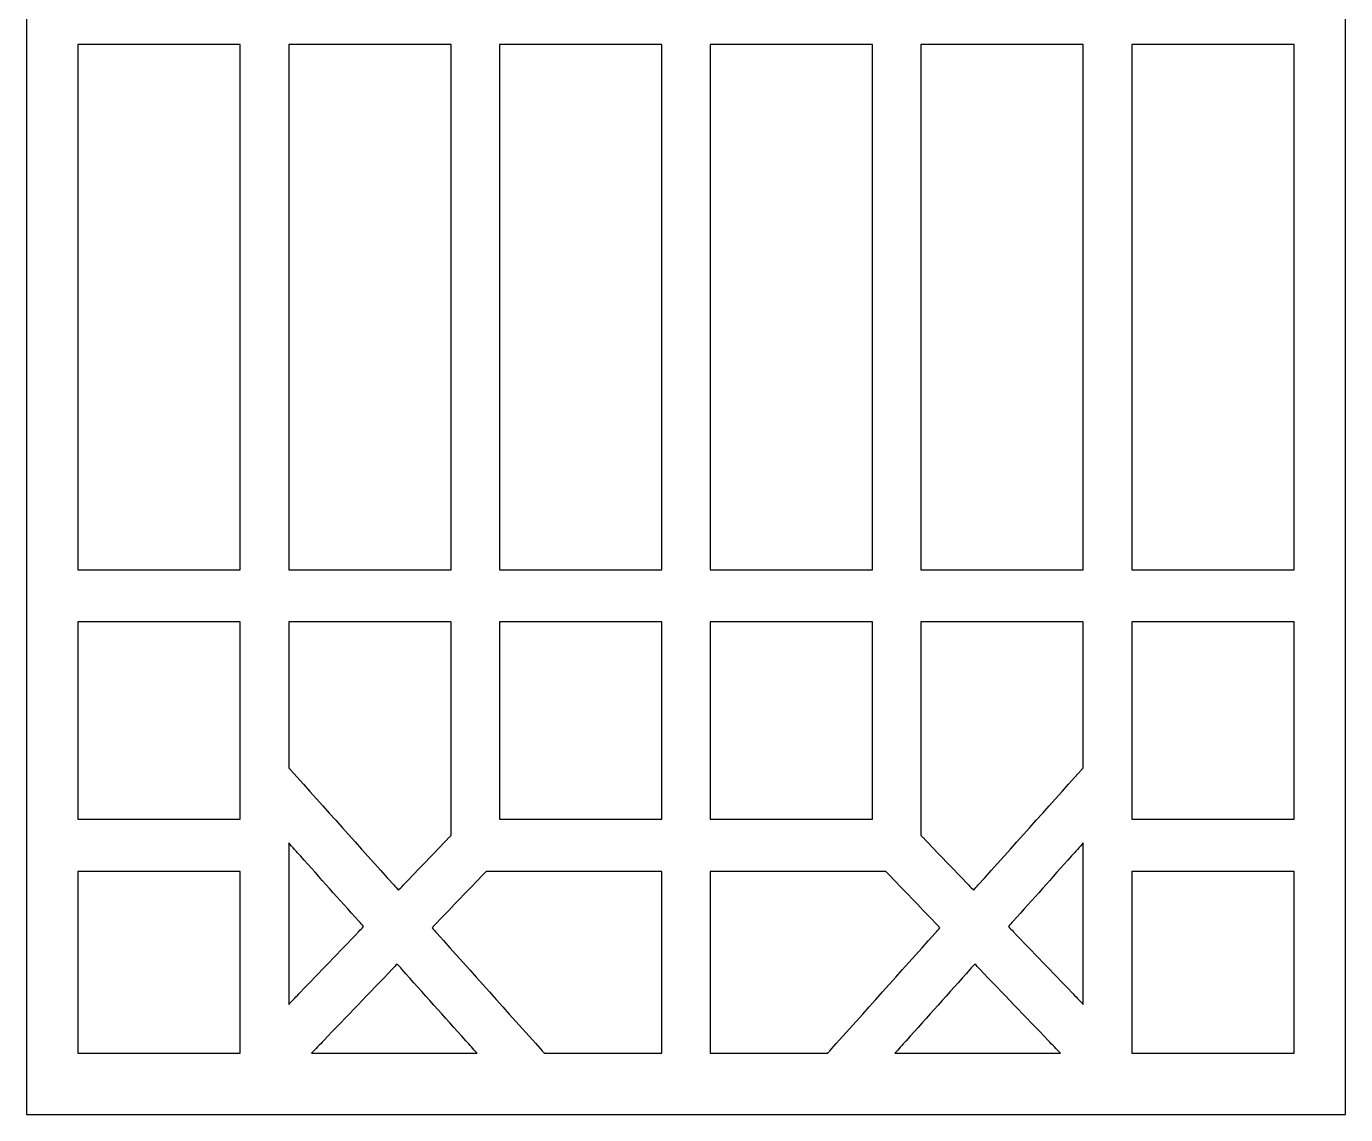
# Model space of a CAD drawing. Header units: centimetres. Extents: x -10 to 9.9, y -12.5 to 12.7.
# Drawn here: x -10.03 to -0.9, y -12.45 to -4.92 of the extents above; entities that cross this region are included whole.
import ezdxf

# ---------------------------------------------------------------- set-up
doc = ezdxf.new("R2010")
doc.units = ezdxf.units.CM
doc.header["$MEASUREMENT"] = 0
doc.layers.add('layer 1', color=7, linetype='Continuous')

msp = doc.modelspace()

# ---------------------------------------------------------------- linework, layer by layer
at = {"layer": 'layer 1', "color": 177}
msp.add_open_spline([(-10.02674, -12.45122), (-10.02674, -4.05349), (-10.02674, 4.34423), (-10.02674, 12.74196), (-10.02674, 12.74196), (-6.98571, 12.74196), (-3.94471, 12.74196), (-0.90368, 12.74196), (-0.90368, 12.74196), (-0.90368, 4.34423), (-0.90368, -4.05349), (-0.90368, -12.45122), (-0.90368, -12.45122), (-3.94471, -12.45122), (-6.98571, -12.45122), (-10.02674, -12.45122)], degree=3, knots=[0, 0, 0, 0, 0.2, 0.2, 0.2, 0.2, 0.4, 0.4, 0.4, 0.4, 0.6, 0.6, 0.6, 0.6, 1, 1, 1, 1], dxfattribs=at)
at = {"layer": 'layer 1', "color": 7}
for points, knots in [([(-9.62293, -5.05007), (-9.28001, -5.05007), (-8.93713, -5.05007), (-8.59421, -5.05007), (-8.59421, -5.05007), (-8.57854, -5.05007), (-8.56288, -5.05007), (-8.5472, -5.05007), (-8.5472, -5.05007), (-8.5472, -5.06695), (-8.5472, -5.08386), (-8.5472, -5.10075), (-8.5472, -5.10075), (-8.5472, -6.27785), (-8.5472, -7.45493), (-8.5472, -8.632), (-8.5472, -8.632), (-8.5472, -8.64892), (-8.5472, -8.66581), (-8.5472, -8.68268), (-8.5472, -8.68268), (-8.56288, -8.68268), (-8.57854, -8.68268), (-8.59421, -8.68268), (-8.59421, -8.68268), (-8.93713, -8.68268), (-9.28001, -8.68268), (-9.62293, -8.68268), (-9.62293, -8.68268), (-9.63859, -8.68268), (-9.65426, -8.68268), (-9.66992, -8.68268), (-9.66992, -8.68268), (-9.66992, -8.66581), (-9.66992, -8.64892), (-9.66992, -8.632), (-9.66992, -8.632), (-9.66992, -7.45493), (-9.66992, -6.27785), (-9.66992, -5.10075), (-9.66992, -5.10075), (-9.66992, -5.08386), (-9.66992, -5.06695), (-9.66992, -5.05007), (-9.66992, -5.05007), (-9.65426, -5.05007), (-9.63859, -5.05007), (-9.62293, -5.05007)], [0, 0, 0, 0, 0.0769231, 0.0769231, 0.0769231, 0.0769231, 0.1538462, 0.1538462, 0.1538462, 0.1538462, 0.2307692, 0.2307692, 0.2307692, 0.2307692, 0.3076923, 0.3076923, 0.3076923, 0.3076923, 0.3846154, 0.3846154, 0.3846154, 0.3846154, 0.4615385, 0.4615385, 0.4615385, 0.4615385, 0.5384615, 0.5384615, 0.5384615, 0.5384615, 0.6153846, 0.6153846, 0.6153846, 0.6153846, 0.6923077, 0.6923077, 0.6923077, 0.6923077, 0.7692308, 0.7692308, 0.7692308, 0.7692308, 0.8461538, 0.8461538, 0.8461538, 0.8461538, 1, 1, 1, 1]), ([(-7.08989, -5.10075), (-7.08989, -6.27785), (-7.08989, -7.45493), (-7.08989, -8.632), (-7.08989, -8.632), (-7.08989, -8.64892), (-7.08989, -8.66581), (-7.08989, -8.68268), (-7.08989, -8.68268), (-7.10552, -8.68268), (-7.12118, -8.68268), (-7.13685, -8.68268), (-7.13685, -8.68268), (-7.47977, -8.68268), (-7.82268, -8.68268), (-8.16557, -8.68268), (-8.16557, -8.68268), (-8.18123, -8.68268), (-8.19691, -8.68268), (-8.21258, -8.68268), (-8.21258, -8.68268), (-8.21258, -8.66581), (-8.21258, -8.64892), (-8.21258, -8.632), (-8.21258, -8.632), (-8.21258, -7.45493), (-8.21258, -6.27785), (-8.21258, -5.10075), (-8.21258, -5.10075), (-8.21258, -5.08386), (-8.21258, -5.06695), (-8.21258, -5.05007), (-8.21258, -5.05007), (-8.19691, -5.05007), (-8.18123, -5.05007), (-8.16557, -5.05007), (-8.16557, -5.05007), (-7.82268, -5.05007), (-7.47977, -5.05007), (-7.13685, -5.05007), (-7.13685, -5.05007), (-7.12118, -5.05007), (-7.10552, -5.05007), (-7.08989, -5.05007), (-7.08989, -5.05007), (-7.08989, -5.06695), (-7.08989, -5.08386), (-7.08989, -5.10075)], [0, 0, 0, 0, 0.0769231, 0.0769231, 0.0769231, 0.0769231, 0.1538462, 0.1538462, 0.1538462, 0.1538462, 0.2307692, 0.2307692, 0.2307692, 0.2307692, 0.3076923, 0.3076923, 0.3076923, 0.3076923, 0.3846154, 0.3846154, 0.3846154, 0.3846154, 0.4615385, 0.4615385, 0.4615385, 0.4615385, 0.5384615, 0.5384615, 0.5384615, 0.5384615, 0.6153846, 0.6153846, 0.6153846, 0.6153846, 0.6923077, 0.6923077, 0.6923077, 0.6923077, 0.7692308, 0.7692308, 0.7692308, 0.7692308, 0.8461538, 0.8461538, 0.8461538, 0.8461538, 1, 1, 1, 1]), ([(-5.63253, -5.10075), (-5.63253, -6.27785), (-5.63253, -7.45493), (-5.63253, -8.632), (-5.63253, -8.632), (-5.63253, -8.64892), (-5.63253, -8.66581), (-5.63253, -8.68268), (-5.63253, -8.68268), (-5.64819, -8.68268), (-5.66386, -8.68268), (-5.67954, -8.68268), (-5.67954, -8.68268), (-6.02242, -8.68268), (-6.36534, -8.68268), (-6.70824, -8.68268), (-6.70824, -8.68268), (-6.72388, -8.68268), (-6.73959, -8.68268), (-6.75522, -8.68268), (-6.75522, -8.68268), (-6.75522, -8.66581), (-6.75522, -8.64892), (-6.75522, -8.632), (-6.75522, -8.632), (-6.75522, -7.45493), (-6.75522, -6.27785), (-6.75522, -5.10075), (-6.75522, -5.10075), (-6.75522, -5.08386), (-6.75522, -5.06695), (-6.75522, -5.05007), (-6.75522, -5.05007), (-6.73959, -5.05007), (-6.72388, -5.05007), (-6.70824, -5.05007), (-6.70824, -5.05007), (-6.36534, -5.05007), (-6.02242, -5.05007), (-5.67954, -5.05007), (-5.67954, -5.05007), (-5.66386, -5.05007), (-5.64819, -5.05007), (-5.63253, -5.05007), (-5.63253, -5.05007), (-5.63253, -5.06695), (-5.63253, -5.08386), (-5.63253, -5.10075)], [0, 0, 0, 0, 0.0769231, 0.0769231, 0.0769231, 0.0769231, 0.1538462, 0.1538462, 0.1538462, 0.1538462, 0.2307692, 0.2307692, 0.2307692, 0.2307692, 0.3076923, 0.3076923, 0.3076923, 0.3076923, 0.3846154, 0.3846154, 0.3846154, 0.3846154, 0.4615385, 0.4615385, 0.4615385, 0.4615385, 0.5384615, 0.5384615, 0.5384615, 0.5384615, 0.6153846, 0.6153846, 0.6153846, 0.6153846, 0.6923077, 0.6923077, 0.6923077, 0.6923077, 0.7692308, 0.7692308, 0.7692308, 0.7692308, 0.8461538, 0.8461538, 0.8461538, 0.8461538, 1, 1, 1, 1]), ([(-5.29789, -8.632), (-5.29789, -7.45493), (-5.29789, -6.27785), (-5.29789, -5.10075), (-5.29789, -5.10075), (-5.29789, -5.08386), (-5.29789, -5.06695), (-5.29789, -5.05007), (-5.29789, -5.05007), (-5.28223, -5.05007), (-5.26656, -5.05007), (-5.25089, -5.05007), (-5.25089, -5.05007), (-4.90798, -5.05007), (-4.56509, -5.05007), (-4.22217, -5.05007), (-4.22217, -5.05007), (-4.20651, -5.05007), (-4.19084, -5.05007), (-4.17518, -5.05007), (-4.17518, -5.05007), (-4.17518, -5.06695), (-4.17518, -5.08386), (-4.17518, -5.10075), (-4.17518, -5.10075), (-4.17518, -6.27785), (-4.17518, -7.45493), (-4.17518, -8.632), (-4.17518, -8.632), (-4.17518, -8.64892), (-4.17518, -8.66581), (-4.17518, -8.68268), (-4.17518, -8.68268), (-4.19084, -8.68268), (-4.20651, -8.68268), (-4.22217, -8.68268), (-4.22217, -8.68268), (-4.56509, -8.68268), (-4.90798, -8.68268), (-5.25089, -8.68268), (-5.25089, -8.68268), (-5.26656, -8.68268), (-5.28223, -8.68268), (-5.29789, -8.68268), (-5.29789, -8.68268), (-5.29789, -8.66581), (-5.29789, -8.64892), (-5.29789, -8.632)], [0, 0, 0, 0, 0.0769231, 0.0769231, 0.0769231, 0.0769231, 0.1538462, 0.1538462, 0.1538462, 0.1538462, 0.2307692, 0.2307692, 0.2307692, 0.2307692, 0.3076923, 0.3076923, 0.3076923, 0.3076923, 0.3846154, 0.3846154, 0.3846154, 0.3846154, 0.4615385, 0.4615385, 0.4615385, 0.4615385, 0.5384615, 0.5384615, 0.5384615, 0.5384615, 0.6153846, 0.6153846, 0.6153846, 0.6153846, 0.6923077, 0.6923077, 0.6923077, 0.6923077, 0.7692308, 0.7692308, 0.7692308, 0.7692308, 0.8461538, 0.8461538, 0.8461538, 0.8461538, 1, 1, 1, 1]), ([(-3.79355, -5.05007), (-3.45065, -5.05007), (-3.10774, -5.05007), (-2.76483, -5.05007), (-2.76483, -5.05007), (-2.74916, -5.05007), (-2.73349, -5.05007), (-2.71782, -5.05007), (-2.71782, -5.05007), (-2.71782, -5.06695), (-2.71782, -5.08386), (-2.71782, -5.10075), (-2.71782, -5.10075), (-2.71782, -6.27785), (-2.71782, -7.45493), (-2.71782, -8.632), (-2.71782, -8.632), (-2.71782, -8.64892), (-2.71782, -8.66581), (-2.71782, -8.68268), (-2.71782, -8.68268), (-2.73349, -8.68268), (-2.74916, -8.68268), (-2.76483, -8.68268), (-2.76483, -8.68268), (-3.10774, -8.68268), (-3.45065, -8.68268), (-3.79355, -8.68268), (-3.79355, -8.68268), (-3.80921, -8.68268), (-3.82488, -8.68268), (-3.84054, -8.68268), (-3.84054, -8.68268), (-3.84054, -8.66581), (-3.84054, -8.64892), (-3.84054, -8.632), (-3.84054, -8.632), (-3.84054, -7.45493), (-3.84054, -6.27785), (-3.84054, -5.10075), (-3.84054, -5.10075), (-3.84054, -5.08386), (-3.84054, -5.06695), (-3.84054, -5.05007), (-3.84054, -5.05007), (-3.82488, -5.05007), (-3.80921, -5.05007), (-3.79355, -5.05007)], [0, 0, 0, 0, 0.0769231, 0.0769231, 0.0769231, 0.0769231, 0.1538462, 0.1538462, 0.1538462, 0.1538462, 0.2307692, 0.2307692, 0.2307692, 0.2307692, 0.3076923, 0.3076923, 0.3076923, 0.3076923, 0.3846154, 0.3846154, 0.3846154, 0.3846154, 0.4615385, 0.4615385, 0.4615385, 0.4615385, 0.5384615, 0.5384615, 0.5384615, 0.5384615, 0.6153846, 0.6153846, 0.6153846, 0.6153846, 0.6923077, 0.6923077, 0.6923077, 0.6923077, 0.7692308, 0.7692308, 0.7692308, 0.7692308, 0.8461538, 0.8461538, 0.8461538, 0.8461538, 1, 1, 1, 1]), ([(-1.3075, -8.68268), (-1.65038, -8.68268), (-1.9933, -8.68268), (-2.33622, -8.68268), (-2.33622, -8.68268), (-2.35185, -8.68268), (-2.36752, -8.68268), (-2.38319, -8.68268), (-2.38319, -8.68268), (-2.38319, -8.66581), (-2.38319, -8.64892), (-2.38319, -8.632), (-2.38319, -8.632), (-2.38319, -7.45493), (-2.38319, -6.27785), (-2.38319, -5.10075), (-2.38319, -5.10075), (-2.38319, -5.08386), (-2.38319, -5.06695), (-2.38319, -5.05007), (-2.38319, -5.05007), (-2.36752, -5.05007), (-2.35185, -5.05007), (-2.33622, -5.05007), (-2.33622, -5.05007), (-1.9933, -5.05007), (-1.65038, -5.05007), (-1.3075, -5.05007), (-1.3075, -5.05007), (-1.2918, -5.05007), (-1.27617, -5.05007), (-1.2605, -5.05007), (-1.2605, -5.05007), (-1.2605, -5.06695), (-1.2605, -5.08386), (-1.2605, -5.10075), (-1.2605, -5.10075), (-1.2605, -6.27785), (-1.2605, -7.45493), (-1.2605, -8.632), (-1.2605, -8.632), (-1.2605, -8.64892), (-1.2605, -8.66581), (-1.2605, -8.68268), (-1.2605, -8.68268), (-1.27617, -8.68268), (-1.2918, -8.68268), (-1.3075, -8.68268)], [0, 0, 0, 0, 0.0769231, 0.0769231, 0.0769231, 0.0769231, 0.1538462, 0.1538462, 0.1538462, 0.1538462, 0.2307692, 0.2307692, 0.2307692, 0.2307692, 0.3076923, 0.3076923, 0.3076923, 0.3076923, 0.3846154, 0.3846154, 0.3846154, 0.3846154, 0.4615385, 0.4615385, 0.4615385, 0.4615385, 0.5384615, 0.5384615, 0.5384615, 0.5384615, 0.6153846, 0.6153846, 0.6153846, 0.6153846, 0.6923077, 0.6923077, 0.6923077, 0.6923077, 0.7692308, 0.7692308, 0.7692308, 0.7692308, 0.8461538, 0.8461538, 0.8461538, 0.8461538, 1, 1, 1, 1]), ([(-9.62293, -9.0435), (-9.28001, -9.0435), (-8.93713, -9.0435), (-8.59421, -9.0435), (-8.59421, -9.0435), (-8.57854, -9.0435), (-8.56288, -9.0435), (-8.5472, -9.0435), (-8.5472, -9.0435), (-8.5472, -9.06041), (-8.5472, -9.0773), (-8.5472, -9.09419), (-8.5472, -9.09419), (-8.5472, -9.51511), (-8.5472, -9.93608), (-8.5472, -10.357), (-8.5472, -10.357), (-8.5472, -10.37389), (-8.5472, -10.3908), (-8.5472, -10.40769), (-8.5472, -10.40769), (-8.56288, -10.40769), (-8.57854, -10.40769), (-8.59421, -10.40769), (-8.59421, -10.40769), (-8.93713, -10.40769), (-9.28001, -10.40769), (-9.62293, -10.40769), (-9.62293, -10.40769), (-9.63859, -10.40769), (-9.65426, -10.40769), (-9.66992, -10.40769), (-9.66992, -10.40769), (-9.66992, -10.3908), (-9.66992, -10.37389), (-9.66992, -10.357), (-9.66992, -10.357), (-9.66992, -9.93608), (-9.66992, -9.51511), (-9.66992, -9.09419), (-9.66992, -9.09419), (-9.66992, -9.0773), (-9.66992, -9.06041), (-9.66992, -9.0435), (-9.66992, -9.0435), (-9.65426, -9.0435), (-9.63859, -9.0435), (-9.62293, -9.0435)], [0, 0, 0, 0, 0.0769231, 0.0769231, 0.0769231, 0.0769231, 0.1538462, 0.1538462, 0.1538462, 0.1538462, 0.2307692, 0.2307692, 0.2307692, 0.2307692, 0.3076923, 0.3076923, 0.3076923, 0.3076923, 0.3846154, 0.3846154, 0.3846154, 0.3846154, 0.4615385, 0.4615385, 0.4615385, 0.4615385, 0.5384615, 0.5384615, 0.5384615, 0.5384615, 0.6153846, 0.6153846, 0.6153846, 0.6153846, 0.6923077, 0.6923077, 0.6923077, 0.6923077, 0.7692308, 0.7692308, 0.7692308, 0.7692308, 0.8461538, 0.8461538, 0.8461538, 0.8461538, 1, 1, 1, 1]), ([(-7.10421, -10.53511), (-7.20958, -10.64478), (-7.31493, -10.75448), (-7.42028, -10.86419), (-7.42028, -10.86419), (-7.43155, -10.87594), (-7.44282, -10.88768), (-7.45408, -10.8994), (-7.45408, -10.8994), (-7.46497, -10.88724), (-7.47586, -10.87511), (-7.48672, -10.86294), (-7.48672, -10.86294), (-7.72427, -10.59769), (-7.96184, -10.33245), (-8.19939, -10.06721), (-8.19939, -10.06721), (-8.20377, -10.06232), (-8.20817, -10.05739), (-8.21258, -10.05249), (-8.21258, -10.05249), (-8.21258, -10.04565), (-8.21258, -10.03883), (-8.21258, -10.03199), (-8.21258, -10.03199), (-8.21258, -9.7194), (-8.21258, -9.4068), (-8.21258, -9.09419), (-8.21258, -9.09419), (-8.21258, -9.0773), (-8.21258, -9.06041), (-8.21258, -9.0435), (-8.21258, -9.0435), (-8.19691, -9.0435), (-8.18123, -9.0435), (-8.16557, -9.0435), (-8.16557, -9.0435), (-7.82268, -9.0435), (-7.47977, -9.0435), (-7.13685, -9.0435), (-7.13685, -9.0435), (-7.12118, -9.0435), (-7.10552, -9.0435), (-7.08989, -9.0435), (-7.08989, -9.0435), (-7.08989, -9.06041), (-7.08989, -9.0773), (-7.08989, -9.09419), (-7.08989, -9.09419), (-7.08989, -9.56231), (-7.08989, -10.03049), (-7.08989, -10.49863), (-7.08989, -10.49863), (-7.08989, -10.50581), (-7.08989, -10.51299), (-7.08989, -10.52014), (-7.08989, -10.52014), (-7.09466, -10.52512), (-7.09944, -10.5301), (-7.10421, -10.53511)], [0, 0, 0, 0, 0.0625, 0.0625, 0.0625, 0.0625, 0.125, 0.125, 0.125, 0.125, 0.1875, 0.1875, 0.1875, 0.1875, 0.25, 0.25, 0.25, 0.25, 0.3125, 0.3125, 0.3125, 0.3125, 0.375, 0.375, 0.375, 0.375, 0.4375, 0.4375, 0.4375, 0.4375, 0.5, 0.5, 0.5, 0.5, 0.5625, 0.5625, 0.5625, 0.5625, 0.625, 0.625, 0.625, 0.625, 0.6875, 0.6875, 0.6875, 0.6875, 0.75, 0.75, 0.75, 0.75, 0.8125, 0.8125, 0.8125, 0.8125, 0.875, 0.875, 0.875, 0.875, 1, 1, 1, 1]), ([(-5.63253, -9.09419), (-5.63253, -9.51511), (-5.63253, -9.93608), (-5.63253, -10.357), (-5.63253, -10.357), (-5.63253, -10.37389), (-5.63253, -10.3908), (-5.63253, -10.40769), (-5.63253, -10.40769), (-5.64819, -10.40769), (-5.66386, -10.40769), (-5.67954, -10.40769), (-5.67954, -10.40769), (-6.02242, -10.40769), (-6.36534, -10.40769), (-6.70824, -10.40769), (-6.70824, -10.40769), (-6.72388, -10.40769), (-6.73959, -10.40769), (-6.75522, -10.40769), (-6.75522, -10.40769), (-6.75522, -10.3908), (-6.75522, -10.37389), (-6.75522, -10.357), (-6.75522, -10.357), (-6.75522, -9.93608), (-6.75522, -9.51511), (-6.75522, -9.09419), (-6.75522, -9.09419), (-6.75522, -9.0773), (-6.75522, -9.06041), (-6.75522, -9.0435), (-6.75522, -9.0435), (-6.73959, -9.0435), (-6.72388, -9.0435), (-6.70824, -9.0435), (-6.70824, -9.0435), (-6.36534, -9.0435), (-6.02242, -9.0435), (-5.67954, -9.0435), (-5.67954, -9.0435), (-5.66386, -9.0435), (-5.64819, -9.0435), (-5.63253, -9.0435), (-5.63253, -9.0435), (-5.63253, -9.06041), (-5.63253, -9.0773), (-5.63253, -9.09419)], [0, 0, 0, 0, 0.0769231, 0.0769231, 0.0769231, 0.0769231, 0.1538462, 0.1538462, 0.1538462, 0.1538462, 0.2307692, 0.2307692, 0.2307692, 0.2307692, 0.3076923, 0.3076923, 0.3076923, 0.3076923, 0.3846154, 0.3846154, 0.3846154, 0.3846154, 0.4615385, 0.4615385, 0.4615385, 0.4615385, 0.5384615, 0.5384615, 0.5384615, 0.5384615, 0.6153846, 0.6153846, 0.6153846, 0.6153846, 0.6923077, 0.6923077, 0.6923077, 0.6923077, 0.7692308, 0.7692308, 0.7692308, 0.7692308, 0.8461538, 0.8461538, 0.8461538, 0.8461538, 1, 1, 1, 1]), ([(-5.29789, -10.357), (-5.29789, -9.93608), (-5.29789, -9.51511), (-5.29789, -9.09419), (-5.29789, -9.09419), (-5.29789, -9.0773), (-5.29789, -9.06041), (-5.29789, -9.0435), (-5.29789, -9.0435), (-5.28223, -9.0435), (-5.26656, -9.0435), (-5.25089, -9.0435), (-5.25089, -9.0435), (-4.90798, -9.0435), (-4.56509, -9.0435), (-4.22217, -9.0435), (-4.22217, -9.0435), (-4.20651, -9.0435), (-4.19084, -9.0435), (-4.17518, -9.0435), (-4.17518, -9.0435), (-4.17518, -9.06041), (-4.17518, -9.0773), (-4.17518, -9.09419), (-4.17518, -9.09419), (-4.17518, -9.51511), (-4.17518, -9.93608), (-4.17518, -10.357), (-4.17518, -10.357), (-4.17518, -10.37389), (-4.17518, -10.3908), (-4.17518, -10.40769), (-4.17518, -10.40769), (-4.19084, -10.40769), (-4.20651, -10.40769), (-4.22217, -10.40769), (-4.22217, -10.40769), (-4.56509, -10.40769), (-4.90798, -10.40769), (-5.25089, -10.40769), (-5.25089, -10.40769), (-5.26656, -10.40769), (-5.28223, -10.40769), (-5.29789, -10.40769), (-5.29789, -10.40769), (-5.29789, -10.3908), (-5.29789, -10.37389), (-5.29789, -10.357)], [0, 0, 0, 0, 0.0769231, 0.0769231, 0.0769231, 0.0769231, 0.1538462, 0.1538462, 0.1538462, 0.1538462, 0.2307692, 0.2307692, 0.2307692, 0.2307692, 0.3076923, 0.3076923, 0.3076923, 0.3076923, 0.3846154, 0.3846154, 0.3846154, 0.3846154, 0.4615385, 0.4615385, 0.4615385, 0.4615385, 0.5384615, 0.5384615, 0.5384615, 0.5384615, 0.6153846, 0.6153846, 0.6153846, 0.6153846, 0.6923077, 0.6923077, 0.6923077, 0.6923077, 0.7692308, 0.7692308, 0.7692308, 0.7692308, 0.8461538, 0.8461538, 0.8461538, 0.8461538, 1, 1, 1, 1]), ([(-3.84054, -10.49863), (-3.84054, -10.03049), (-3.84054, -9.56231), (-3.84054, -9.09419), (-3.84054, -9.09419), (-3.84054, -9.0773), (-3.84054, -9.06041), (-3.84054, -9.0435), (-3.84054, -9.0435), (-3.82488, -9.0435), (-3.80921, -9.0435), (-3.79355, -9.0435), (-3.79355, -9.0435), (-3.45065, -9.0435), (-3.10774, -9.0435), (-2.76483, -9.0435), (-2.76483, -9.0435), (-2.74916, -9.0435), (-2.73349, -9.0435), (-2.71782, -9.0435), (-2.71782, -9.0435), (-2.71782, -9.06041), (-2.71782, -9.0773), (-2.71782, -9.09419), (-2.71782, -9.09419), (-2.71782, -9.4068), (-2.71782, -9.7194), (-2.71782, -10.03199), (-2.71782, -10.03199), (-2.71782, -10.03883), (-2.71782, -10.04565), (-2.71782, -10.05249), (-2.71782, -10.05249), (-2.72222, -10.05739), (-2.72662, -10.06232), (-2.73103, -10.06721), (-2.73103, -10.06721), (-2.96859, -10.33245), (-3.20614, -10.59769), (-3.44367, -10.86294), (-3.44367, -10.86294), (-3.45457, -10.87511), (-3.46545, -10.88724), (-3.47631, -10.8994), (-3.47631, -10.8994), (-3.48761, -10.88768), (-3.49887, -10.87594), (-3.51011, -10.86419), (-3.51011, -10.86419), (-3.6155, -10.75448), (-3.72085, -10.64478), (-3.82618, -10.53511), (-3.82618, -10.53511), (-3.83095, -10.5301), (-3.83576, -10.52512), (-3.84054, -10.52014), (-3.84054, -10.52014), (-3.84054, -10.51299), (-3.84054, -10.50581), (-3.84054, -10.49863)], [0, 0, 0, 0, 0.0625, 0.0625, 0.0625, 0.0625, 0.125, 0.125, 0.125, 0.125, 0.1875, 0.1875, 0.1875, 0.1875, 0.25, 0.25, 0.25, 0.25, 0.3125, 0.3125, 0.3125, 0.3125, 0.375, 0.375, 0.375, 0.375, 0.4375, 0.4375, 0.4375, 0.4375, 0.5, 0.5, 0.5, 0.5, 0.5625, 0.5625, 0.5625, 0.5625, 0.625, 0.625, 0.625, 0.625, 0.6875, 0.6875, 0.6875, 0.6875, 0.75, 0.75, 0.75, 0.75, 0.8125, 0.8125, 0.8125, 0.8125, 0.875, 0.875, 0.875, 0.875, 1, 1, 1, 1]), ([(-1.3075, -10.40769), (-1.65038, -10.40769), (-1.9933, -10.40769), (-2.33622, -10.40769), (-2.33622, -10.40769), (-2.35185, -10.40769), (-2.36752, -10.40769), (-2.38319, -10.40769), (-2.38319, -10.40769), (-2.38319, -10.3908), (-2.38319, -10.37389), (-2.38319, -10.357), (-2.38319, -10.357), (-2.38319, -9.93608), (-2.38319, -9.51511), (-2.38319, -9.09419), (-2.38319, -9.09419), (-2.38319, -9.0773), (-2.38319, -9.06041), (-2.38319, -9.0435), (-2.38319, -9.0435), (-2.36752, -9.0435), (-2.35185, -9.0435), (-2.33622, -9.0435), (-2.33622, -9.0435), (-1.9933, -9.0435), (-1.65038, -9.0435), (-1.3075, -9.0435), (-1.3075, -9.0435), (-1.2918, -9.0435), (-1.27617, -9.0435), (-1.2605, -9.0435), (-1.2605, -9.0435), (-1.2605, -9.06041), (-1.2605, -9.0773), (-1.2605, -9.09419), (-1.2605, -9.09419), (-1.2605, -9.51511), (-1.2605, -9.93608), (-1.2605, -10.357), (-1.2605, -10.357), (-1.2605, -10.37389), (-1.2605, -10.3908), (-1.2605, -10.40769), (-1.2605, -10.40769), (-1.27617, -10.40769), (-1.2918, -10.40769), (-1.3075, -10.40769)], [0, 0, 0, 0, 0.0769231, 0.0769231, 0.0769231, 0.0769231, 0.1538462, 0.1538462, 0.1538462, 0.1538462, 0.2307692, 0.2307692, 0.2307692, 0.2307692, 0.3076923, 0.3076923, 0.3076923, 0.3076923, 0.3846154, 0.3846154, 0.3846154, 0.3846154, 0.4615385, 0.4615385, 0.4615385, 0.4615385, 0.5384615, 0.5384615, 0.5384615, 0.5384615, 0.6153846, 0.6153846, 0.6153846, 0.6153846, 0.6923077, 0.6923077, 0.6923077, 0.6923077, 0.7692308, 0.7692308, 0.7692308, 0.7692308, 0.8461538, 0.8461538, 0.8461538, 0.8461538, 1, 1, 1, 1]), ([(-8.13178, -10.66213), (-7.99699, -10.81261), (-7.86222, -10.96309), (-7.72743, -11.11359), (-7.72743, -11.11359), (-7.71657, -11.12573), (-7.70569, -11.13788), (-7.69479, -11.15004), (-7.69479, -11.15004), (-7.70607, -11.16178), (-7.71735, -11.17351), (-7.72862, -11.18527), (-7.72862, -11.18527), (-7.8634, -11.32557), (-7.99815, -11.46592), (-8.13293, -11.60626), (-8.13293, -11.60626), (-8.15949, -11.63391), (-8.18604, -11.66154), (-8.21258, -11.68917), (-8.21258, -11.68917), (-8.21258, -11.64937), (-8.21258, -11.60959), (-8.21258, -11.5698), (-8.21258, -11.5698), (-8.21258, -11.27898), (-8.21258, -10.98813), (-8.21258, -10.69732), (-8.21258, -10.69732), (-8.21258, -10.65552), (-8.21258, -10.61371), (-8.21258, -10.57189), (-8.21258, -10.57189), (-8.18564, -10.60195), (-8.15871, -10.63204), (-8.13178, -10.66213)], [0, 0, 0, 0, 0.1, 0.1, 0.1, 0.1, 0.2, 0.2, 0.2, 0.2, 0.3, 0.3, 0.3, 0.3, 0.4, 0.4, 0.4, 0.4, 0.5, 0.5, 0.5, 0.5, 0.6, 0.6, 0.6, 0.6, 0.7, 0.7, 0.7, 0.7, 0.8, 0.8, 0.8, 0.8, 1, 1, 1, 1]), ([(-2.71782, -10.69732), (-2.71782, -10.98813), (-2.71782, -11.27898), (-2.71782, -11.5698), (-2.71782, -11.5698), (-2.71782, -11.60959), (-2.71782, -11.64937), (-2.71782, -11.68917), (-2.71782, -11.68917), (-2.74438, -11.66154), (-2.77094, -11.63391), (-2.79746, -11.60626), (-2.79746, -11.60626), (-2.93224, -11.46592), (-3.06702, -11.32557), (-3.2018, -11.18527), (-3.2018, -11.18527), (-3.21306, -11.17351), (-3.22434, -11.16178), (-3.23562, -11.15004), (-3.23562, -11.15004), (-3.22474, -11.13788), (-3.21385, -11.12573), (-3.20296, -11.11359), (-3.20296, -11.11359), (-3.06818, -10.96309), (-2.9334, -10.81261), (-2.79862, -10.66213), (-2.79862, -10.66213), (-2.77169, -10.63204), (-2.74476, -10.60195), (-2.71782, -10.57189), (-2.71782, -10.57189), (-2.71782, -10.61371), (-2.71782, -10.65552), (-2.71782, -10.69732)], [0, 0, 0, 0, 0.1, 0.1, 0.1, 0.1, 0.2, 0.2, 0.2, 0.2, 0.3, 0.3, 0.3, 0.3, 0.4, 0.4, 0.4, 0.4, 0.5, 0.5, 0.5, 0.5, 0.6, 0.6, 0.6, 0.6, 0.7, 0.7, 0.7, 0.7, 0.8, 0.8, 0.8, 0.8, 1, 1, 1, 1]), ([(-9.62293, -10.7685), (-9.28001, -10.7685), (-8.93713, -10.7685), (-8.59421, -10.7685), (-8.59421, -10.7685), (-8.57854, -10.7685), (-8.56288, -10.7685), (-8.5472, -10.7685), (-8.5472, -10.7685), (-8.5472, -10.78538), (-8.5472, -10.80227), (-8.5472, -10.81918), (-8.5472, -10.81918), (-8.5472, -11.20458), (-8.5472, -11.58998), (-8.5472, -11.97536), (-8.5472, -11.97536), (-8.5472, -11.99227), (-8.5472, -12.00914), (-8.5472, -12.02606), (-8.5472, -12.02606), (-8.56288, -12.02606), (-8.57854, -12.02606), (-8.59421, -12.02606), (-8.59421, -12.02606), (-8.93713, -12.02606), (-9.28001, -12.02606), (-9.62293, -12.02606), (-9.62293, -12.02606), (-9.63859, -12.02606), (-9.65426, -12.02606), (-9.66992, -12.02606), (-9.66992, -12.02606), (-9.66992, -12.00914), (-9.66992, -11.99227), (-9.66992, -11.97536), (-9.66992, -11.97536), (-9.66992, -11.58998), (-9.66992, -11.20458), (-9.66992, -10.81918), (-9.66992, -10.81918), (-9.66992, -10.80227), (-9.66992, -10.78538), (-9.66992, -10.7685), (-9.66992, -10.7685), (-9.65426, -10.7685), (-9.63859, -10.7685), (-9.62293, -10.7685)], [0, 0, 0, 0, 0.0769231, 0.0769231, 0.0769231, 0.0769231, 0.1538462, 0.1538462, 0.1538462, 0.1538462, 0.2307692, 0.2307692, 0.2307692, 0.2307692, 0.3076923, 0.3076923, 0.3076923, 0.3076923, 0.3846154, 0.3846154, 0.3846154, 0.3846154, 0.4615385, 0.4615385, 0.4615385, 0.4615385, 0.5384615, 0.5384615, 0.5384615, 0.5384615, 0.6153846, 0.6153846, 0.6153846, 0.6153846, 0.6923077, 0.6923077, 0.6923077, 0.6923077, 0.7692308, 0.7692308, 0.7692308, 0.7692308, 0.8461538, 0.8461538, 0.8461538, 0.8461538, 1, 1, 1, 1]), ([(-5.63253, -10.81918), (-5.63253, -11.20458), (-5.63253, -11.58998), (-5.63253, -11.97536), (-5.63253, -11.97536), (-5.63253, -11.99227), (-5.63253, -12.00914), (-5.63253, -12.02606), (-5.63253, -12.02606), (-5.64819, -12.02606), (-5.66386, -12.02606), (-5.67954, -12.02606), (-5.67954, -12.02606), (-5.92803, -12.02606), (-6.17657, -12.02606), (-6.4251, -12.02606), (-6.4251, -12.02606), (-6.43176, -12.02606), (-6.4384, -12.02606), (-6.44505, -12.02606), (-6.44505, -12.02606), (-6.44969, -12.02087), (-6.4543, -12.01572), (-6.4589, -12.01057), (-6.4589, -12.01057), (-6.70228, -11.73886), (-6.94563, -11.46713), (-7.18898, -11.1954), (-7.18898, -11.1954), (-7.19987, -11.18324), (-7.21076, -11.1711), (-7.22162, -11.15893), (-7.22162, -11.15893), (-7.21036, -11.14721), (-7.19908, -11.13548), (-7.18782, -11.12372), (-7.18782, -11.12372), (-7.07865, -11.01006), (-6.9695, -10.89639), (-6.86032, -10.78273), (-6.86032, -10.78273), (-6.85576, -10.77797), (-6.85122, -10.77322), (-6.84665, -10.7685), (-6.84665, -10.7685), (-6.84033, -10.7685), (-6.83398, -10.7685), (-6.82767, -10.7685), (-6.82767, -10.7685), (-6.78785, -10.7685), (-6.74804, -10.7685), (-6.70824, -10.7685), (-6.70824, -10.7685), (-6.36534, -10.7685), (-6.02242, -10.7685), (-5.67954, -10.7685), (-5.67954, -10.7685), (-5.66386, -10.7685), (-5.64819, -10.7685), (-5.63253, -10.7685), (-5.63253, -10.7685), (-5.63253, -10.78538), (-5.63253, -10.80227), (-5.63253, -10.81918)], [0, 0, 0, 0, 0.0588235, 0.0588235, 0.0588235, 0.0588235, 0.1176471, 0.1176471, 0.1176471, 0.1176471, 0.1764706, 0.1764706, 0.1764706, 0.1764706, 0.2352941, 0.2352941, 0.2352941, 0.2352941, 0.2941176, 0.2941176, 0.2941176, 0.2941176, 0.3529412, 0.3529412, 0.3529412, 0.3529412, 0.4117647, 0.4117647, 0.4117647, 0.4117647, 0.4705882, 0.4705882, 0.4705882, 0.4705882, 0.5294118, 0.5294118, 0.5294118, 0.5294118, 0.5882353, 0.5882353, 0.5882353, 0.5882353, 0.6470588, 0.6470588, 0.6470588, 0.6470588, 0.7058824, 0.7058824, 0.7058824, 0.7058824, 0.7647059, 0.7647059, 0.7647059, 0.7647059, 0.8235294, 0.8235294, 0.8235294, 0.8235294, 0.8823529, 0.8823529, 0.8823529, 0.8823529, 1, 1, 1, 1]), ([(-5.29789, -11.97536), (-5.29789, -11.58998), (-5.29789, -11.20458), (-5.29789, -10.81918), (-5.29789, -10.81918), (-5.29789, -10.80227), (-5.29789, -10.78538), (-5.29789, -10.7685), (-5.29789, -10.7685), (-5.28223, -10.7685), (-5.26656, -10.7685), (-5.25089, -10.7685), (-5.25089, -10.7685), (-4.90798, -10.7685), (-4.56509, -10.7685), (-4.22217, -10.7685), (-4.22217, -10.7685), (-4.18236, -10.7685), (-4.14254, -10.7685), (-4.10275, -10.7685), (-4.10275, -10.7685), (-4.09641, -10.7685), (-4.09009, -10.7685), (-4.08374, -10.7685), (-4.08374, -10.7685), (-4.0792, -10.77322), (-4.07465, -10.77797), (-4.07011, -10.78273), (-4.07011, -10.78273), (-3.96093, -10.89639), (-3.85175, -11.01006), (-3.7426, -11.12372), (-3.7426, -11.12372), (-3.73131, -11.13548), (-3.72005, -11.14721), (-3.70877, -11.15893), (-3.70877, -11.15893), (-3.71967, -11.1711), (-3.73055, -11.18324), (-3.74144, -11.1954), (-3.74144, -11.1954), (-3.98479, -11.46713), (-4.22814, -11.73886), (-4.47149, -12.01057), (-4.47149, -12.01057), (-4.47613, -12.01572), (-4.48073, -12.02087), (-4.48536, -12.02606), (-4.48536, -12.02606), (-4.492, -12.02606), (-4.49866, -12.02606), (-4.50529, -12.02606), (-4.50529, -12.02606), (-4.75382, -12.02606), (-5.00236, -12.02606), (-5.25089, -12.02606), (-5.25089, -12.02606), (-5.26656, -12.02606), (-5.28223, -12.02606), (-5.29789, -12.02606), (-5.29789, -12.02606), (-5.29789, -12.00914), (-5.29789, -11.99227), (-5.29789, -11.97536)], [0, 0, 0, 0, 0.0588235, 0.0588235, 0.0588235, 0.0588235, 0.1176471, 0.1176471, 0.1176471, 0.1176471, 0.1764706, 0.1764706, 0.1764706, 0.1764706, 0.2352941, 0.2352941, 0.2352941, 0.2352941, 0.2941176, 0.2941176, 0.2941176, 0.2941176, 0.3529412, 0.3529412, 0.3529412, 0.3529412, 0.4117647, 0.4117647, 0.4117647, 0.4117647, 0.4705882, 0.4705882, 0.4705882, 0.4705882, 0.5294118, 0.5294118, 0.5294118, 0.5294118, 0.5882353, 0.5882353, 0.5882353, 0.5882353, 0.6470588, 0.6470588, 0.6470588, 0.6470588, 0.7058824, 0.7058824, 0.7058824, 0.7058824, 0.7647059, 0.7647059, 0.7647059, 0.7647059, 0.8235294, 0.8235294, 0.8235294, 0.8235294, 0.8823529, 0.8823529, 0.8823529, 0.8823529, 1, 1, 1, 1]), ([(-1.3075, -12.02606), (-1.65038, -12.02606), (-1.9933, -12.02606), (-2.33622, -12.02606), (-2.33622, -12.02606), (-2.35185, -12.02606), (-2.36752, -12.02606), (-2.38319, -12.02606), (-2.38319, -12.02606), (-2.38319, -12.00914), (-2.38319, -11.99227), (-2.38319, -11.97536), (-2.38319, -11.97536), (-2.38319, -11.58998), (-2.38319, -11.20458), (-2.38319, -10.81918), (-2.38319, -10.81918), (-2.38319, -10.80227), (-2.38319, -10.78538), (-2.38319, -10.7685), (-2.38319, -10.7685), (-2.36752, -10.7685), (-2.35185, -10.7685), (-2.33622, -10.7685), (-2.33622, -10.7685), (-1.9933, -10.7685), (-1.65038, -10.7685), (-1.3075, -10.7685), (-1.3075, -10.7685), (-1.2918, -10.7685), (-1.27617, -10.7685), (-1.2605, -10.7685), (-1.2605, -10.7685), (-1.2605, -10.78538), (-1.2605, -10.80227), (-1.2605, -10.81918), (-1.2605, -10.81918), (-1.2605, -11.20458), (-1.2605, -11.58998), (-1.2605, -11.97536), (-1.2605, -11.97536), (-1.2605, -11.99227), (-1.2605, -12.00914), (-1.2605, -12.02606), (-1.2605, -12.02606), (-1.27617, -12.02606), (-1.2918, -12.02606), (-1.3075, -12.02606)], [0, 0, 0, 0, 0.0769231, 0.0769231, 0.0769231, 0.0769231, 0.1538462, 0.1538462, 0.1538462, 0.1538462, 0.2307692, 0.2307692, 0.2307692, 0.2307692, 0.3076923, 0.3076923, 0.3076923, 0.3076923, 0.3846154, 0.3846154, 0.3846154, 0.3846154, 0.4615385, 0.4615385, 0.4615385, 0.4615385, 0.5384615, 0.5384615, 0.5384615, 0.5384615, 0.6153846, 0.6153846, 0.6153846, 0.6153846, 0.6923077, 0.6923077, 0.6923077, 0.6923077, 0.7692308, 0.7692308, 0.7692308, 0.7692308, 0.8461538, 0.8461538, 0.8461538, 0.8461538, 1, 1, 1, 1]), ([(-7.97067, -11.93888), (-7.81249, -11.77419), (-7.65433, -11.60947), (-7.49616, -11.44478), (-7.49616, -11.44478), (-7.48487, -11.43304), (-7.47359, -11.42131), (-7.46233, -11.40959), (-7.46233, -11.40959), (-7.45147, -11.42172), (-7.44059, -11.43388), (-7.42969, -11.44602), (-7.42969, -11.44602), (-7.28221, -11.61074), (-7.13468, -11.77544), (-6.98719, -11.94013), (-6.98719, -11.94013), (-6.96153, -11.96878), (-6.9359, -11.99742), (-6.91024, -12.02606), (-6.91024, -12.02606), (-6.94717, -12.02606), (-6.98406, -12.02606), (-7.02098, -12.02606), (-7.02098, -12.02606), (-7.32665, -12.02606), (-7.63235, -12.02606), (-7.93803, -12.02606), (-7.93803, -12.02606), (-7.9768, -12.02606), (-8.01559, -12.02606), (-8.05436, -12.02606), (-8.05436, -12.02606), (-8.02647, -11.99698), (-7.99858, -11.96794), (-7.97067, -11.93888)], [0, 0, 0, 0, 0.1, 0.1, 0.1, 0.1, 0.2, 0.2, 0.2, 0.2, 0.3, 0.3, 0.3, 0.3, 0.4, 0.4, 0.4, 0.4, 0.5, 0.5, 0.5, 0.5, 0.6, 0.6, 0.6, 0.6, 0.7, 0.7, 0.7, 0.7, 0.8, 0.8, 0.8, 0.8, 1, 1, 1, 1]), ([(-2.99236, -12.02606), (-3.29806, -12.02606), (-3.60374, -12.02606), (-3.90944, -12.02606), (-3.90944, -12.02606), (-3.94634, -12.02606), (-3.98326, -12.02606), (-4.02018, -12.02606), (-4.02018, -12.02606), (-3.99452, -11.99742), (-3.9689, -11.96878), (-3.94324, -11.94013), (-3.94324, -11.94013), (-3.79572, -11.77544), (-3.64822, -11.61074), (-3.50072, -11.44602), (-3.50072, -11.44602), (-3.48984, -11.43388), (-3.47894, -11.42172), (-3.46806, -11.40959), (-3.46806, -11.40959), (-3.4568, -11.42131), (-3.44552, -11.43304), (-3.43426, -11.44478), (-3.43426, -11.44478), (-3.27608, -11.60947), (-3.1179, -11.77419), (-2.95973, -11.93888), (-2.95973, -11.93888), (-2.93183, -11.96794), (-2.90392, -11.99698), (-2.87603, -12.02606), (-2.87603, -12.02606), (-2.9148, -12.02606), (-2.95359, -12.02606), (-2.99236, -12.02606)], [0, 0, 0, 0, 0.1, 0.1, 0.1, 0.1, 0.2, 0.2, 0.2, 0.2, 0.3, 0.3, 0.3, 0.3, 0.4, 0.4, 0.4, 0.4, 0.5, 0.5, 0.5, 0.5, 0.6, 0.6, 0.6, 0.6, 0.7, 0.7, 0.7, 0.7, 0.8, 0.8, 0.8, 0.8, 1, 1, 1, 1])]:
    msp.add_open_spline(points, degree=3, knots=knots, dxfattribs=at)

doc.saveas('drawing.dxf')
